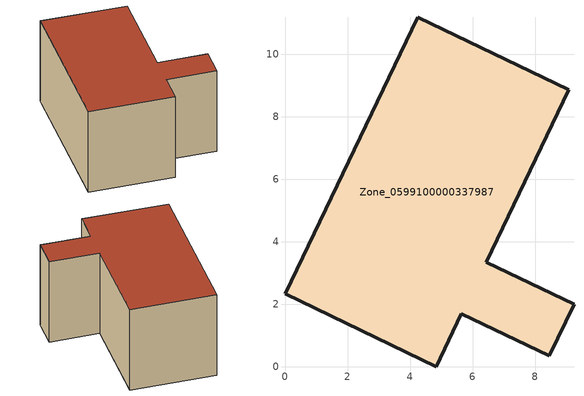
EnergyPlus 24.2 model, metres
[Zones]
Zone_0599100000337987
 floor ground (C_G): 4.25,11.18 9.08,8.86 6.43,3.35 9.24,2 8.45,0.35 5.64,1.69 4.83,0 0,2.34 z4.49
 wall outside (C_F): 9.08,8.86 4.25,11.18 0,2.34 4.83,0 5.64,1.69 8.45,0.35 9.24,2 6.43,3.35 9.08,8.86 z4.49:10.25
 roof outside (C_R): 4.25,11.18 0,2.34 4.83,0 5.64,1.69 8.45,0.35 9.24,2 6.43,3.35 9.08,8.86 z10.25
[BUILDING]
Pand.0599100000337987: North Axis=0; Terrain=City; Loads Convergence Tolerance Value=0.04; Temperature Convergence Tolerance Value=0.4; Solar Distribution=FullExterior; Maximum Number of Warmup Days=25; Minimum Number of Warmup Days=1
[Site:Location]
Rotterdam.The.Hague.AP_ZH_NLD Design_Conditions: Latitude=51.96; Longitude=4.45; Time Zone=1; Elevation=-4.5
[SITE:GROUNDTEMPERATURE:BUILDINGSURFACE]
18, 18, 18, 18, 18, 18, 18, 18, 18, 18, 18, 18
[MATERIAL] Thermal Absorptance=0.9; Solar Absorptance=0.7; Visible Absorptance=0.7
Name | Roughness | Thickness | Conductivity | Density | Specific Heat
G.TI.1975-1991 | MediumSmooth | 0.15 | 0.288461 | 540 | 1210
F.TI.1975-1991 | Rough | 0.3 | 0.230769 | 1920 | 840
R.TI.1975-1991 | MediumRough | 0.2 | 0.153846 | 1500 | 1000
[CONSTRUCTION]
C_G: G.TI.1975-1991
C_F: F.TI.1975-1991
C_R: R.TI.1975-1991
[ZONE]
Zone_0599100000337987: Type=1; Multiplier=1; Ceiling Height=Autocalculate; Volume=Autocalculate; Floor Area=autocalculate; Part of Total Floor Area=Yes
[ZONEINFILTRATION:DESIGNFLOWRATE]
Infil_Zone_0599100000337987: Zone or ZoneList or Space or SpaceList=Zone_0599100000337987; Schedule=AlwaysOn; Design Flow Rate Calculation Method=Flow/Area; Flow Rate per Floor Area=0.003; Constant Term Coefficient=1; Temperature Term Coefficient=0; Velocity Term Coefficient=0; Velocity Squared Term Coefficient=0
[HVACTEMPLATE:ZONE:IDEALLOADSAIRSYSTEM]
Zone_0599100000337987: Maximum Heating Supply Air Temperature=50; Minimum Cooling Supply Air Temperature=13; Maximum Heating Supply Air Humidity Ratio=0.0156; Minimum Cooling Supply Air Humidity Ratio=0.0077; Heating Limit=NoLimit; Cooling Limit=NoLimit; Dehumidification Control Type=ConstantSensibleHeatRatio; Cooling Sensible Heat Ratio=0.7; Dehumidification Setpoint=60; Humidification Control Type=None; Humidification Setpoint=30; Outdoor Air Method=None; Outdoor Air Flow Rate per Person=0.00944; Outdoor Air Flow Rate per Zone Floor Area=0; Outdoor Air Flow Rate per Zone=0; Demand Controlled Ventilation Type=None; Outdoor Air Economizer Type=NoEconomizer; Heat Recovery Type=None; Sensible Heat Recovery Effectiveness=0.7; Latent Heat Recovery Effectiveness=0.65
[ZONECONTROL:THERMOSTAT]
ThermostatControl_Zone_0599100000337987: Zone or ZoneList=Zone_0599100000337987; Control Type Schedule=DualSetpointControlType; Control 1=Thermostat_Zone_0599100000337987; Temperature Difference Between Cutout And Setpoint=0
[THERMOSTATSETPOINT:DUALSETPOINT]
Thermostat_Zone_0599100000337987: Heating Setpoint Temperature Schedule=HeatingSetpoint_Zone_0599100000337987; Cooling Setpoint Temperature Schedule=CoolingSetpoint_Zone_0599100000337987
[SCHEDULE:COMPACT]
HeatingSetpoint_Zone_0599100000337987: Through: 12/31, For: AllDays, Until: 24:00, 21
CoolingSetpoint_Zone_0599100000337987: Through: 12/31, For: AllDays, Until: 24:00, 24
DualSetpointControlType: Through: 12/31, For: AllDays, Until: 24:00, 4
AlwaysOn: Through: 12/31, For: AllDays, Until: 24:00, 1
